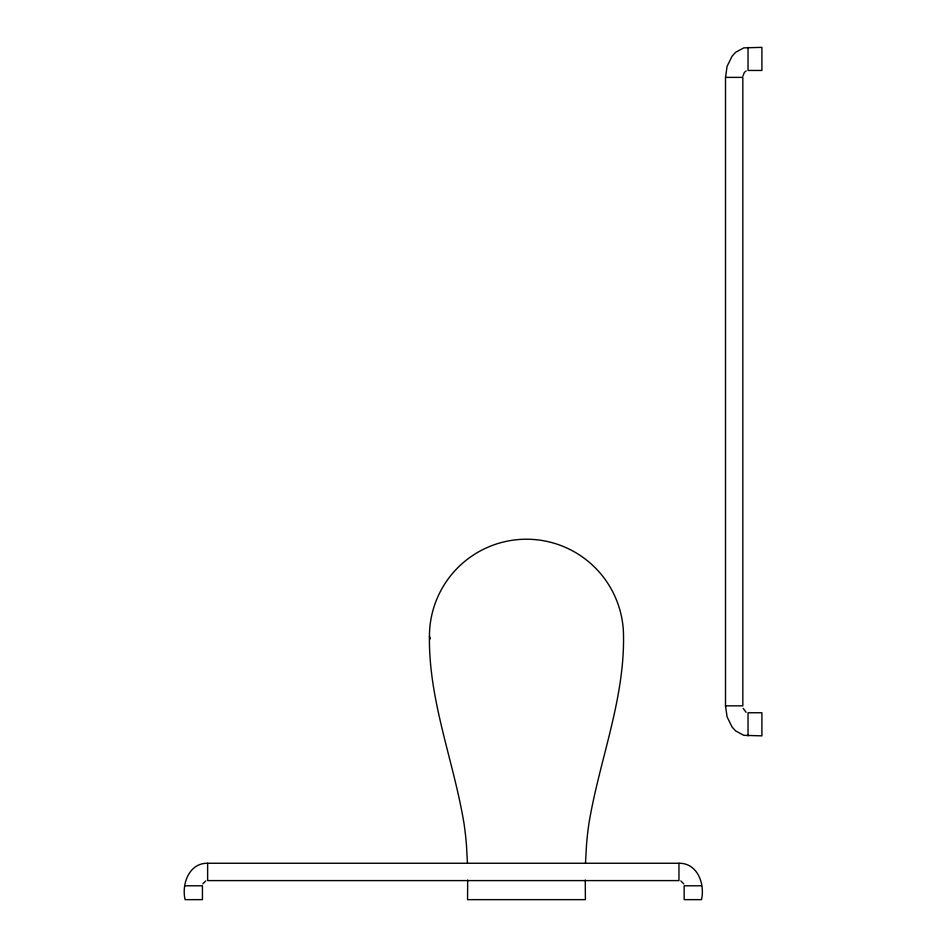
<?xml version="1.0" encoding="UTF-8"?>
<svg xmlns="http://www.w3.org/2000/svg" width="947" height="947" viewBox="0 0 947 947"><rect width="100%" height="100%" fill="white"/><g stroke="black" fill="none" stroke-linecap="round" stroke-linejoin="round"><path stroke-width="1.42" d="M467.676 880.059L467.558 899.65L585.388 899.65L585.27 880.059M585.483 863.321L586.536 844.558A337.83 337.83 0 0 1 588.927 823.535C599.25 760.903 624.404 700.591 623.517 636.254A97.044 97.044 0 0 0 526.473 539.222A97.044 97.044 0 0 0 429.441 636.254C428.541 700.591 453.696 760.903 464.018 823.535A337.83 337.83 0 0 1 466.421 844.558L467.463 863.321M748.035 735.866L748.035 712.76L761.897 712.76L761.897 735.866L743.809 735.334L735.665 730.93L732.102 727.071L727.083 716.891L725.509 705.835L725.509 77.382L727.083 66.326L732.102 56.145L735.665 52.286L743.809 47.883L761.897 47.35L761.897 70.457L748.035 70.457L748.035 47.35M185.103 885.788L202.433 885.788L202.433 899.65L185.103 899.65C181.445 884.06 189.08 862.918 207.63 863.262L678.963 863.262C697.525 862.918 705.148 884.06 701.49 899.65L684.16 899.65L684.16 885.788L701.49 885.788M742.922 76.091L744.354 72.481L746.118 70.942M202.8 883.871L205.724 880.959M725.509 77.382L742.827 77.382L742.827 705.835L725.509 705.835M680.881 880.959L683.805 883.871M746.118 712.274L743.194 708.38M429.441 636.254L430.376 638.787M678.963 863.262L678.963 880.592L207.63 880.592L207.63 863.262"/></g></svg>
